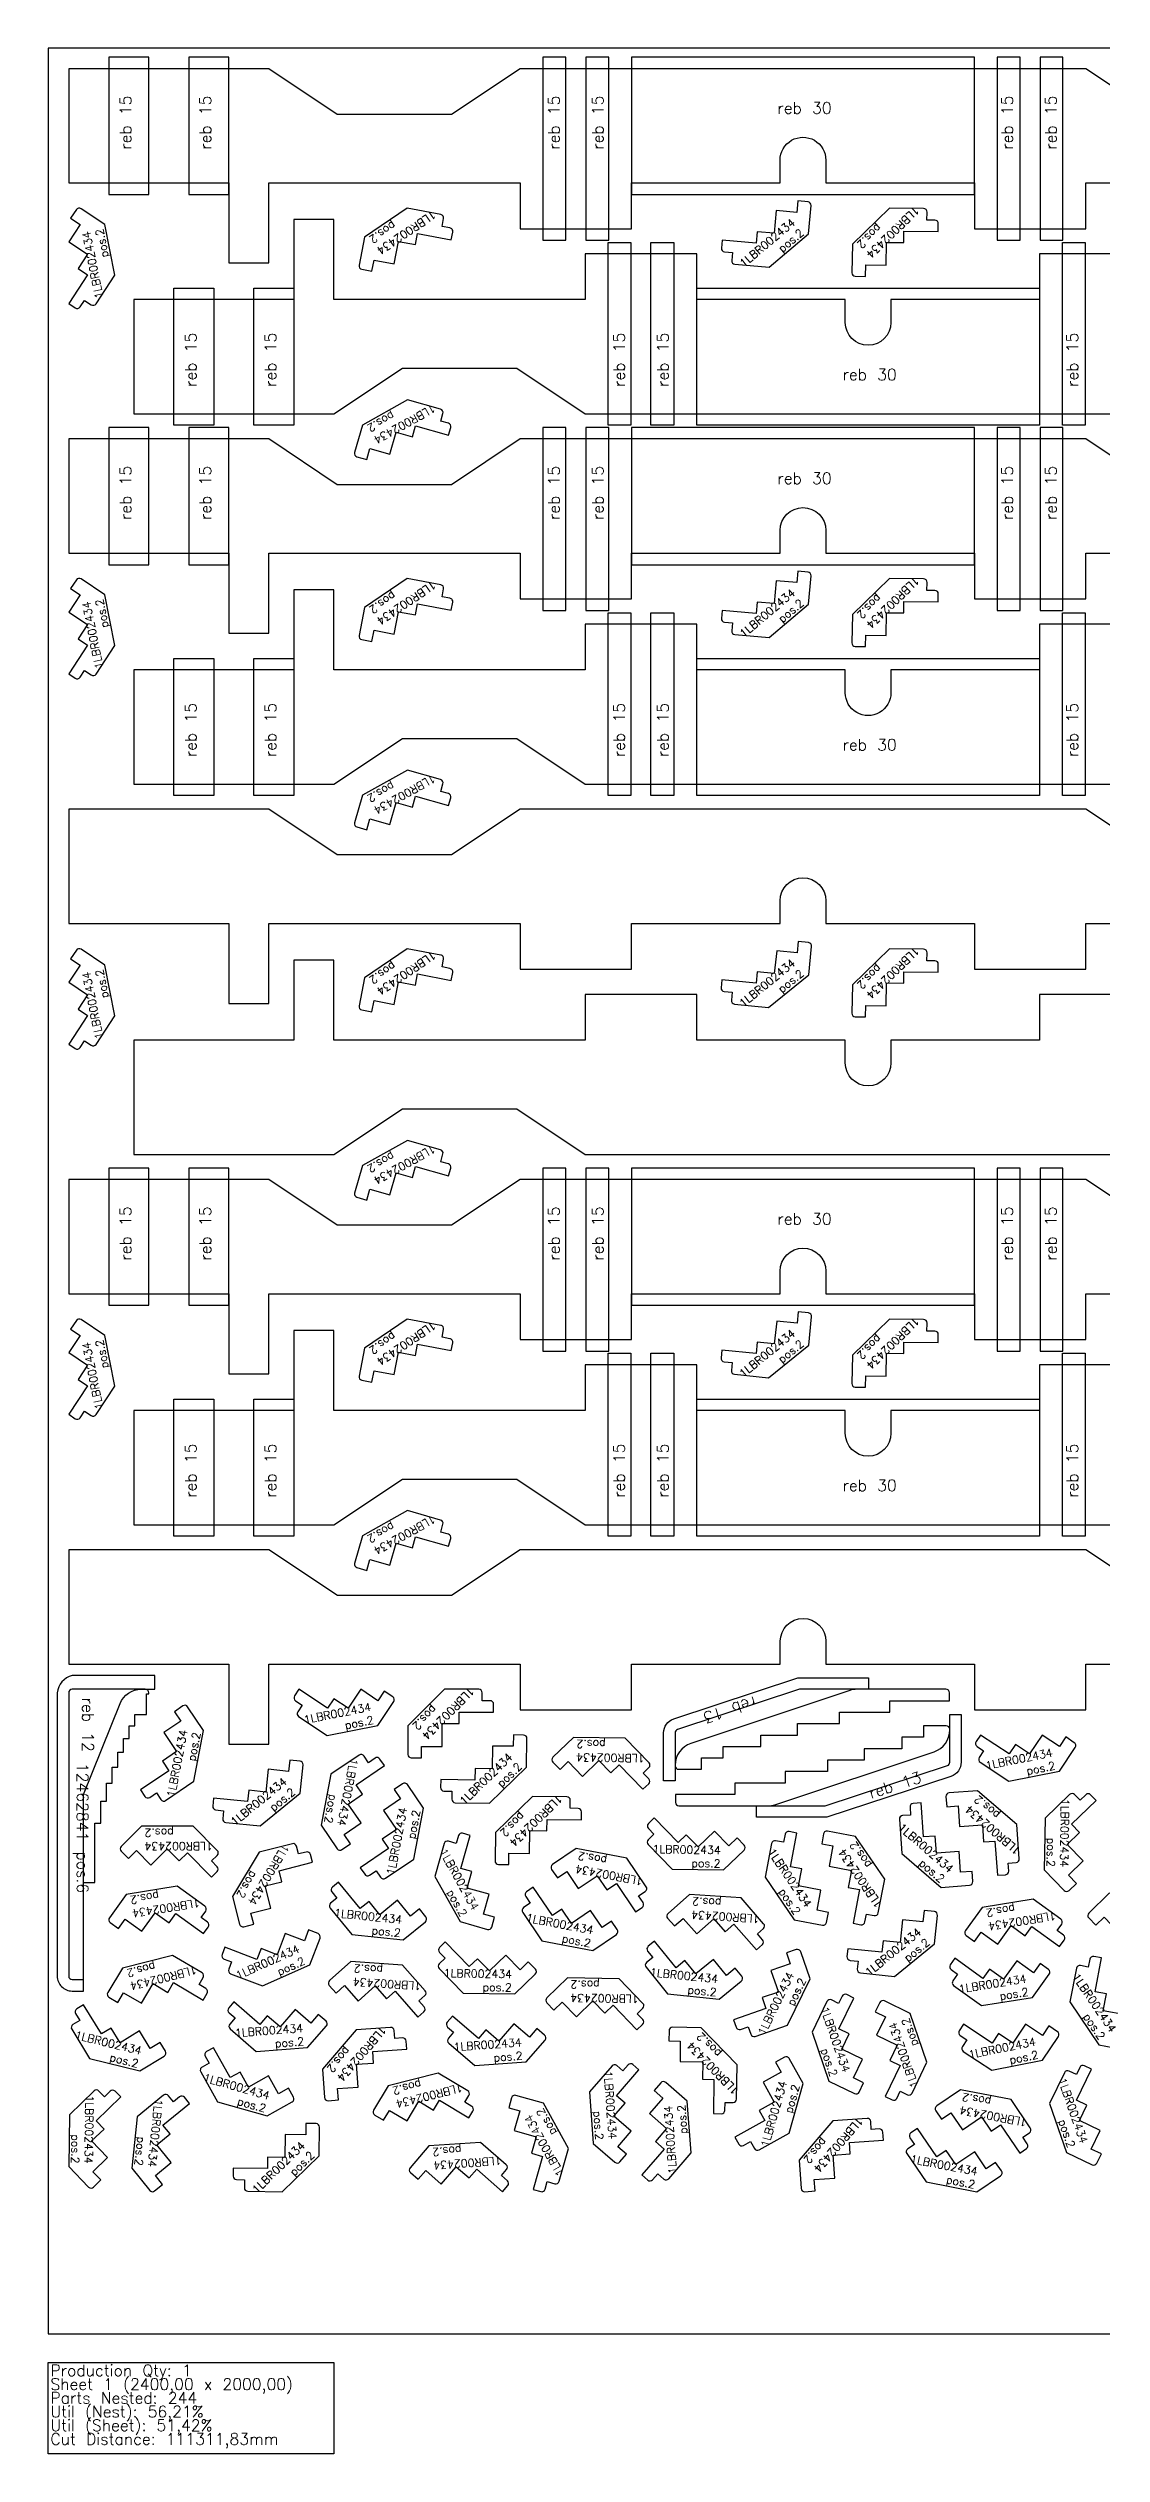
# Model space of a CAD drawing. Header units: millimetres. Extents: x 0 to 2400, y -105 to 2000.
# Drawn here: x 0 to 922, y -105 to 2000 of the extents above; entities that cross this region are included whole.
import ezdxf

# ---------------------------------------------------------------- set-up
doc = ezdxf.new("R2010")
doc.units = ezdxf.units.MM
for name, color, linetype in [('12462841', 7, 'Continuous'), ('12714500', 7, 'Continuous'), ('13290413', 7, 'Continuous'), ('1LBR002434', 7, 'Continuous'), ('Rebaixo', 6, 'Continuous'), ('sheet', 24, 'Continuous'), ('Stats', 7, 'Continuous'), ('Texto', 7, 'Continuous')]:
    doc.layers.add(name, color=color, linetype=linetype)
doc.styles.get("Standard").update_dxf_attribs({"font": 'txt.shx'})

msp = doc.modelspace()

# ---------------------------------------------------------------- linework, layer by layer
at = {"layer": '12462841', "color": 221}
msp.add_lwpolyline([(61, 509), (66, 509), (66, 521), (71, 521), (71, 532), (76, 532), (76, 542), (86, 542), (86, 560), (88, 560), (88, 561, 0.414214), (85, 564), (21, 564, 0.414214), (18, 561), (18, 313, 0.414214), (21, 310), (31, 310), (31, 395), (41, 395), (41, 447), (46, 447), (46, 466), (51, 466), (51, 482), (56, 482), (56, 496), (61, 496)], format="xyb", close=True, dxfattribs=at)
at = {"layer": '12714500', "color": 3}
for points in [[(968, 1942), (908, 1982), (413, 1982), (353, 1942), (253, 1942), (193, 1982), (18, 1982), (18, 1882), (158, 1882), (158, 1812), (193, 1812), (193, 1882), (413, 1882), (413, 1842), (510.5, 1842), (510.5, 1882), (640.5, 1882), (640.5, 1902, -1.000002), (680.5, 1902), (680.5, 1882), (810.5, 1882), (810.5, 1842), (908, 1842), (908, 1882), (1128, 1882)], [(965, 1820), (867.5, 1820), (867.5, 1780), (737.5, 1780), (737.5, 1760, -0.999997), (697.5, 1760), (697.5, 1780), (567.5, 1780), (567.5, 1820), (470, 1820), (470, 1780), (250, 1780), (250, 1850), (215, 1850), (215, 1780), (75, 1780), (75, 1680), (250, 1680), (310, 1720), (410, 1720), (470, 1680), (965, 1680)], [(968, 1618), (908, 1658), (413, 1658), (353, 1618), (253, 1618), (193, 1658), (18, 1658), (18, 1558), (158, 1558), (158, 1488), (193, 1488), (193, 1558), (413, 1558), (413, 1518), (510.5, 1518), (510.5, 1558), (640.5, 1558), (640.5, 1578, -1), (680.5, 1578), (680.5, 1558), (810.5, 1558), (810.5, 1518), (908, 1518), (908, 1558), (1128, 1558)], [(965, 1496), (867.5, 1496), (867.5, 1456), (737.5, 1456), (737.5, 1436, -1.000002), (697.5, 1436), (697.5, 1456), (567.5, 1456), (567.5, 1496), (470, 1496), (470, 1456), (250, 1456), (250, 1526), (215, 1526), (215, 1456), (75, 1456), (75, 1356), (250, 1356), (310, 1396), (410, 1396), (470, 1356), (965, 1356)], [(968, 970), (908, 1010), (413, 1010), (353, 970), (253, 970), (193, 1010), (18, 1010), (18, 910), (158, 910), (158, 840), (193, 840), (193, 910), (413, 910), (413, 870), (510.5, 870), (510.5, 910), (640.5, 910), (640.5, 930, -0.999997), (680.5, 930), (680.5, 910), (810.5, 910), (810.5, 870), (908, 870), (908, 910), (1128, 910)], [(965, 848), (867.5, 848), (867.5, 808), (737.5, 808), (737.5, 788, -0.999998), (697.5, 788), (697.5, 808), (567.5, 808), (567.5, 848), (470, 848), (470, 808), (250, 808), (250, 878), (215, 878), (215, 808), (75, 808), (75, 708), (250, 708), (310, 748), (410, 748), (470, 708), (965, 708)]]:
    msp.add_lwpolyline(points, format="xyb", dxfattribs=at)
at = {"layer": '12714500', "color": 7}
for points in [[(968, 1294), (908, 1334), (413, 1334), (353, 1294), (253, 1294), (193, 1334), (18, 1334), (18, 1234), (158, 1234), (158, 1164), (193, 1164), (193, 1234), (413, 1234), (413, 1194), (510.5, 1194), (510.5, 1234), (640.5, 1234), (640.5, 1254, -0.999998), (680.5, 1254), (680.5, 1234), (810.5, 1234), (810.5, 1194), (908, 1194), (908, 1234), (1128, 1234)], [(965, 1172), (867.5, 1172), (867.5, 1132), (737.5, 1132), (737.5, 1112, -0.999999), (697.5, 1112), (697.5, 1132), (567.5, 1132), (567.5, 1172), (470, 1172), (470, 1132), (250, 1132), (250, 1202), (215, 1202), (215, 1132), (75, 1132), (75, 1032), (250, 1032), (310, 1072), (410, 1072), (470, 1032), (965, 1032)], [(968.1, 646), (908.1, 686), (413.1, 686), (353.1, 646), (253.1, 646), (193.1, 686), (18.1, 686), (18.1, 586), (158.1, 586), (158.1, 516), (193.1, 516), (193.1, 586), (413.1, 586), (413.1, 546), (510.6, 546), (510.6, 586), (640.6, 586), (640.6, 606, -0.999997), (680.6, 606), (680.6, 586), (810.6, 586), (810.6, 546), (908.1, 546), (908.1, 586), (1128.1, 586)]]:
    msp.add_lwpolyline(points, format="xyb", dxfattribs=at)
at = {"layer": '13290413', "color": 1}
for points in [[(548.6, 497, 0.414214), (551.6, 494), (571.6, 494), (571.6, 504), (590.6, 504), (590.6, 514), (623.6, 514), (623.6, 524), (655.6, 524), (655.6, 534), (692.6, 534), (692.6, 544), (736.6, 544), (736.6, 554), (788.6, 554), (788.6, 561, 0.414214), (785.6, 564), (657.6, 564), (550.7, 528.7, 0.323584), (548.6, 525.8)], [(788.9, 529, 0.414214), (785.9, 532), (765.9, 532), (765.9, 522), (746.9, 522), (746.9, 512), (713.9, 512), (713.9, 502), (681.9, 502), (681.9, 492), (644.9, 492), (644.9, 482), (600.9, 482), (600.9, 472), (548.9, 472), (548.9, 465, 0.414214), (551.9, 462), (679.9, 462), (786.9, 497.3, 0.323584), (788.9, 500.2)]]:
    msp.add_lwpolyline(points, format="xyb", close=True, dxfattribs=at)
at = {"layer": '1LBR002434', "color": 5}
for points in [[(28, 1845.6), (18, 1830.6), (34.6, 1819.6), (26.3, 1807.1), (34.6, 1801.5), (18, 1776.6), (23.8, 1772.7, 0.414214), (28, 1773.5), (31.9, 1779.3), (37.7, 1775.5, 0.414214), (41.9, 1776.3), (58.5, 1801.2), (49.6, 1845.6), (28.8, 1859.5, 0.414214), (24.7, 1858.7), (19.7, 1851.2)], [(285.2, 1814.6), (302.9, 1811.3), (306.6, 1830.9), (321.4, 1828.1), (323.2, 1837.9), (352.7, 1832.3), (354, 1839.1, 0.414214), (351.6, 1842.7), (344.8, 1844), (346.1, 1850.8, 0.414213), (343.7, 1854.4), (314.2, 1860), (276.8, 1834.6), (272.1, 1810, 0.414214), (274.5, 1806.5), (283.3, 1804.8)], [(655.1, 1856.3), (637.1, 1857.9), (635.4, 1838), (620.4, 1839.3), (619.6, 1829.3), (589.7, 1831.9), (589.1, 1825, 0.414214), (591.8, 1821.7), (598.8, 1821.1), (598.2, 1814.1, 0.414214), (600.9, 1810.9), (630.8, 1808.3), (665.4, 1837.4), (667.6, 1862.3, 0.414214), (664.9, 1865.5), (655.9, 1866.3)], [(715.4, 1810.3), (733.4, 1810), (733.7, 1830), (748.7, 1829.8), (748.8, 1839.8), (778.8, 1839.4), (778.9, 1846.4, 0.414214), (776, 1849.4), (769, 1849.5), (769.1, 1856.5, 0.414214), (766.1, 1859.6), (736.1, 1860), (703.7, 1828.5), (703.3, 1803.5, 0.414214), (706.3, 1800.4), (715.3, 1800.3)], [(281.6, 1649.6), (299, 1644.7), (304.4, 1664), (318.8, 1659.9), (321.6, 1669.5), (350.4, 1661.3), (352.3, 1668, 0.414214), (350.3, 1671.7), (343.5, 1673.6), (345.5, 1680.4, 0.414214), (343.4, 1684.1), (314.5, 1692.3), (275, 1670.2), (268.2, 1646.2, 0.414214), (270.2, 1642.5), (278.9, 1640)], [(655.1, 1532.3), (637.1, 1533.9), (635.4, 1514), (620.4, 1515.3), (619.6, 1505.3), (589.7, 1507.9), (589.1, 1501, 0.414214), (591.8, 1497.7), (598.8, 1497.1), (598.2, 1490.1, 0.414214), (600.9, 1486.9), (630.8, 1484.3), (665.4, 1513.4), (667.6, 1538.3, 0.414214), (664.9, 1541.5), (655.9, 1542.3)], [(28, 1521.6), (18, 1506.6), (34.6, 1495.6), (26.3, 1483.1), (34.6, 1477.5), (18, 1452.6), (23.8, 1448.7, 0.414214), (28, 1449.5), (31.9, 1455.3), (37.7, 1451.5, 0.414214), (41.9, 1452.3), (58.5, 1477.2), (49.6, 1521.6), (28.8, 1535.5, 0.414214), (24.7, 1534.7), (19.7, 1527.2)], [(285.2, 1490.6), (302.9, 1487.3), (306.6, 1506.9), (321.4, 1504.1), (323.2, 1513.9), (352.7, 1508.3), (354, 1515.1, 0.414214), (351.6, 1518.7), (344.8, 1520), (346.1, 1526.8, 0.414214), (343.7, 1530.4), (314.2, 1536), (276.8, 1510.6), (272.1, 1486, 0.414214), (274.5, 1482.5), (283.3, 1480.8)], [(715.4, 1486.3), (733.4, 1486), (733.7, 1506), (748.7, 1505.8), (748.8, 1515.8), (778.8, 1515.4), (778.9, 1522.4, 0.414214), (776, 1525.4), (769, 1525.5), (769.1, 1532.5, 0.414214), (766.1, 1535.6), (736.1, 1536), (703.7, 1504.5), (703.3, 1479.5, 0.414214), (706.3, 1476.4), (715.3, 1476.3)], [(281.6, 1325.6), (299, 1320.7), (304.4, 1340), (318.8, 1335.9), (321.6, 1345.5), (350.4, 1337.3), (352.3, 1344, 0.414214), (350.3, 1347.7), (343.5, 1349.6), (345.5, 1356.4, 0.414214), (343.4, 1360.1), (314.5, 1368.3), (275, 1346.2), (268.2, 1322.2, 0.414214), (270.2, 1318.5), (278.9, 1316)], [(28, 1197.6), (18, 1182.6), (34.6, 1171.6), (26.3, 1159.1), (34.6, 1153.5), (18, 1128.6), (23.8, 1124.7, 0.414214), (28, 1125.5), (31.9, 1131.3), (37.7, 1127.5, 0.414214), (41.9, 1128.3), (58.5, 1153.2), (49.6, 1197.6), (28.8, 1211.5, 0.414214), (24.7, 1210.7), (19.7, 1203.2)], [(285.2, 1166.6), (302.9, 1163.3), (306.6, 1182.9), (321.4, 1180.1), (323.2, 1189.9), (352.7, 1184.3), (354, 1191.1, 0.414214), (351.6, 1194.7), (344.8, 1196), (346.1, 1202.8, 0.414214), (343.7, 1206.4), (314.2, 1212), (276.8, 1186.6), (272.1, 1162, 0.414214), (274.5, 1158.5), (283.3, 1156.8)], [(655.4, 1208.3), (637.5, 1210.1), (635.4, 1190.2), (620.5, 1191.7), (619.5, 1181.8), (589.6, 1184.8), (588.9, 1177.9, 0.414214), (591.6, 1174.6), (598.6, 1173.9), (597.9, 1166.9, 0.414214), (600.5, 1163.6), (630.4, 1160.6), (665.5, 1189.1), (668, 1214, 0.414214), (665.3, 1217.3), (656.4, 1218.2)], [(715.4, 1162.3), (733.4, 1162), (733.7, 1182), (748.7, 1181.8), (748.8, 1191.8), (778.8, 1191.4), (778.9, 1198.4, 0.414214), (776, 1201.4), (769, 1201.5), (769.1, 1208.5, 0.414214), (766.1, 1211.6), (736.1, 1212), (703.7, 1180.5), (703.3, 1155.5, 0.414214), (706.3, 1152.4), (715.3, 1152.3)], [(281.6, 1001.6), (299, 996.7), (304.4, 1016), (318.8, 1011.9), (321.6, 1021.5), (350.4, 1013.3), (352.3, 1020, 0.414214), (350.3, 1023.7), (343.5, 1025.6), (345.5, 1032.4, 0.414214), (343.4, 1036.1), (314.5, 1044.3), (275, 1022.2), (268.2, 998.2, 0.414214), (270.2, 994.5), (278.9, 992)], [(28, 873.6), (18, 858.6), (34.6, 847.6), (26.3, 835.1), (34.6, 829.5), (18, 804.6), (23.8, 800.7, 0.414214), (28, 801.5), (31.9, 807.3), (37.7, 803.5, 0.414214), (41.9, 804.3), (58.5, 829.2), (49.6, 873.6), (28.8, 887.5, 0.414214), (24.7, 886.7), (19.7, 879.2)], [(285.2, 842.6), (302.9, 839.3), (306.6, 858.9), (321.4, 856.1), (323.2, 865.9), (352.7, 860.3), (354, 867.1, 0.414214), (351.6, 870.7), (344.8, 872), (346.1, 878.8, 0.414214), (343.7, 882.4), (314.2, 888), (276.8, 862.6), (272.1, 838, 0.414214), (274.5, 834.5), (283.3, 832.8)], [(655.4, 884.3), (637.5, 886.1), (635.4, 866.2), (620.5, 867.7), (619.5, 857.8), (589.6, 860.8), (588.9, 853.9, 0.414214), (591.6, 850.6), (598.6, 849.9), (597.9, 842.9, 0.414214), (600.5, 839.6), (630.4, 836.6), (665.5, 865.1), (668, 890, 0.414214), (665.3, 893.3), (656.4, 894.2)], [(715.4, 838.3), (733.4, 838), (733.7, 858), (748.7, 857.8), (748.8, 867.8), (778.8, 867.4), (778.9, 874.4, 0.414214), (776, 877.4), (769, 877.5), (769.1, 884.5, 0.414214), (766.1, 887.6), (736.1, 888), (703.7, 856.5), (703.3, 831.5, 0.414214), (706.3, 828.4), (715.3, 828.3)], [(281.6, 677.6), (299, 672.7), (304.4, 692), (318.8, 687.9), (321.6, 697.5), (350.4, 689.3), (352.3, 696, 0.414214), (350.3, 699.7), (343.5, 701.6), (345.5, 708.4, 0.414214), (343.4, 712.1), (314.5, 720.3), (275, 698.2), (268.2, 674.2, 0.414214), (270.2, 670.5), (278.9, 668)], [(116.1, 536.2), (101.2, 526.1), (112.4, 509.5), (100, 501.1), (105.6, 492.8), (80.8, 476), (84.7, 470.2, 0.414214), (88.9, 469.4), (94.7, 473.3), (98.6, 467.5, 0.414214), (102.8, 466.7), (127.6, 483.6), (136.1, 528), (122.1, 548.7, 0.414214), (117.9, 549.5), (110.5, 544.4)], [(288.6, 554), (273.6, 564), (262.5, 547.4), (250, 555.7), (244.5, 547.4), (219.5, 564), (215.6, 558.2, 0.414214), (216.5, 554), (222.3, 550.1), (218.4, 544.3, 0.414214), (219.2, 540.1), (244.2, 523.5), (288.6, 532.4), (302.4, 553.2, 0.414214), (301.6, 557.3), (294.1, 562.3)], [(326.8, 514), (344.8, 514), (344.8, 534), (359.8, 534), (359.8, 544), (389.8, 544), (389.8, 551, 0.414214), (386.8, 554), (379.8, 554), (379.8, 561, 0.414214), (376.8, 564), (346.8, 564), (314.8, 532), (314.8, 507, 0.414214), (317.8, 504), (326.8, 504)], [(258.9, 437), (273.8, 447.1), (262.6, 463.6), (275, 472.1), (269.4, 480.3), (294.2, 497.2), (290.3, 503, 0.414214), (286.1, 503.8), (280.3, 499.8), (276.4, 505.6, 0.414214), (272.2, 506.4), (247.4, 489.6), (238.9, 445.1), (252.9, 424.5, 0.414214), (257.1, 423.7), (264.6, 428.7)], [(406.9, 514.1), (388.9, 514.3), (388.6, 494.3), (373.6, 494.6), (373.5, 484.6), (343.5, 485), (343.4, 478, 0.414214), (346.3, 475), (353.3, 474.9), (353.2, 467.9, 0.414214), (356.2, 464.8), (386.2, 464.4), (418.7, 495.9), (419, 520.9, 0.414214), (416.1, 523.9), (407.1, 524.1)], [(455.1, 500.8), (467.6, 487.8), (481.9, 501.8), (492.4, 491), (499.6, 498), (520.5, 476.5), (525.5, 481.3, 0.414214), (525.5, 485.6), (520.7, 490.6), (525.7, 495.5, 0.414214), (525.8, 499.7), (504.9, 521.2), (459.6, 521.9), (441.7, 504.5, 0.414214), (441.6, 500.2), (447.9, 493.8)], [(884.9, 514), (869.9, 524), (858.8, 507.4), (846.4, 515.7), (840.8, 507.4), (815.8, 524), (812, 518.2, 0.414214), (812.8, 514), (818.6, 510.1), (814.7, 504.3, 0.414214), (815.6, 500.1), (840.5, 483.5), (884.9, 492.4), (898.8, 513.2, 0.414214), (897.9, 517.3), (890.5, 522.3)], [(210.4, 492.2), (192.5, 494), (190.5, 474.1), (175.5, 475.6), (174.5, 465.7), (144.7, 468.7), (144, 461.8, 0.414214), (146.6, 458.5), (153.6, 457.8), (152.9, 450.8, 0.414214), (155.6, 447.5), (185.4, 444.5), (220.5, 473), (223.1, 497.9, 0.414214), (220.4, 501.2), (211.4, 502.1)], [(308.4, 468.1), (293.5, 458), (304.7, 441.4), (292.3, 433), (297.9, 424.7), (273.1, 407.9), (277, 402.1, 0.414214), (281.2, 401.3), (287, 405.2), (290.9, 399.5, 0.414214), (295.1, 398.7), (319.9, 415.5), (328.4, 459.9), (314.4, 480.6, 0.414214), (310.2, 481.4), (302.7, 476.4)], [(403.2, 420.6), (421.2, 420.4), (421.5, 440.4), (436.5, 440.2), (436.6, 450.2), (466.6, 449.7), (466.7, 456.7, 0.414214), (463.8, 459.8), (456.8, 459.9), (456.9, 466.9, 0.414214), (453.9, 469.9), (423.9, 470.3), (391.5, 438.8), (391.1, 413.8, 0.414214), (394, 410.8), (403, 410.6)], [(798.4, 404), (797.1, 422), (777.2, 420.5), (776.1, 435.5), (766.1, 434.8), (763.9, 464.7), (757, 464.2, 0.414214), (754.2, 461), (754.7, 454), (747.7, 453.5, 0.414214), (744.9, 450.3), (747.1, 420.3), (781.4, 390.7), (806.3, 392.6, 0.414214), (809.1, 395.8), (808.4, 404.7)], [(796.2, 461.9), (797.5, 444), (817.5, 445.4), (818.6, 430.5), (828.5, 431.2), (830.7, 401.3), (837.7, 401.8, 0.414214), (840.5, 405), (840, 412), (847, 412.5, 0.414214), (849.7, 415.7), (847.6, 445.6), (813.3, 475.2), (788.4, 473.4, 0.414214), (785.6, 470.2), (786.3, 461.2)], [(892.8, 401.3), (905.7, 413.9), (891.8, 428.2), (902.5, 438.7), (895.6, 445.9), (917.1, 466.8), (912.2, 471.8, 0.414214), (908, 471.8), (902.9, 467), (898.1, 472, 0.414214), (893.8, 472), (872.3, 451.1), (871.6, 405.9), (889, 388, 0.414214), (893.3, 387.9), (899.7, 394.2)], [(77.3, 423), (90, 410.2), (104.2, 424.4), (114.8, 413.8), (121.9, 420.8), (143.1, 399.6), (148, 404.6, 0.414214), (148, 408.8), (143.1, 413.8), (148, 418.7, 0.414214), (148, 423), (126.8, 444.2), (81.6, 444.2), (63.9, 426.5, 0.414214), (63.9, 422.3), (70.3, 415.9)], [(595.7, 427.1), (583.1, 440), (568.8, 426.1), (558.3, 436.8), (551.2, 429.9), (530.3, 451.4), (525.2, 446.5, 0.414214), (525.2, 442.3), (530.1, 437.2), (525, 432.4, 0.414214), (525, 428.1), (545.9, 406.6), (591.1, 405.9), (609.1, 423.3, 0.414214), (609.1, 427.6), (602.8, 434)], [(177.4, 368.2), (194.9, 372.6), (190, 392), (204.6, 395.6), (202.1, 405.3), (231.2, 412.7), (229.5, 419.5, 0.414214), (225.8, 421.6), (219.1, 419.9), (217.3, 426.7, 0.414214), (213.7, 428.9), (184.6, 421.6), (161.4, 382.7), (167.5, 358.5, 0.414214), (171.2, 356.3), (179.9, 358.5)], [(381.1, 367.3), (386, 384.6), (366.7, 390.1), (370.8, 404.5), (361.2, 407.3), (369.4, 436.1), (362.7, 438, 0.414214), (359, 436), (357, 429.2), (350.3, 431.1, 0.414214), (346.6, 429.1), (338.4, 400.2), (360.5, 360.7), (384.5, 353.9, 0.414214), (388.2, 355.9), (390.7, 364.6)], [(453.8, 404.6), (463.9, 389.7), (480.5, 400.9), (488.9, 388.5), (497.2, 394.1), (514, 369.3), (519.8, 373.2, 0.414214), (520.6, 377.4), (516.7, 383.2), (522.5, 387.1, 0.414214), (523.3, 391.3), (506.4, 416.1), (462, 424.6), (441.3, 410.6, 0.414214), (440.5, 406.4), (445.6, 399)], [(672.8, 370.6), (676.2, 388.3), (656.6, 392.1), (659.4, 406.8), (649.6, 408.7), (655.2, 438.2), (648.3, 439.5, 0.414214), (644.8, 437.1), (643.5, 430.2), (636.6, 431.5, 0.414214), (633.1, 429.2), (627.5, 399.7), (652.9, 362.2), (677.5, 357.5, 0.414214), (681, 359.9), (682.7, 368.8)], [(686.7, 426.9), (683.3, 409.2), (702.9, 405.4), (700.1, 390.7), (709.9, 388.8), (704.3, 359.3), (711.2, 358, 0.414214), (714.7, 360.4), (716, 367.3), (722.9, 366, 0.414214), (726.4, 368.3), (732, 397.8), (706.6, 435.3), (682.1, 440, 0.414214), (678.5, 437.6), (676.9, 428.7)], [(67.4, 362.8), (82, 352.3), (93.7, 368.5), (105.9, 359.7), (111.7, 367.8), (136, 350.2), (140.1, 355.9, 0.414214), (139.5, 360.1), (133.8, 364.2), (137.9, 369.9, 0.414214), (137.2, 374.1), (112.9, 391.6), (68.2, 384.4), (53.6, 364.1, 0.414214), (54.3, 360), (61.5, 354.7)], [(317.1, 365.4), (305.8, 379.4), (290.3, 366.8), (280.8, 378.4), (273, 372.1), (254.1, 395.3), (248.7, 390.9, 0.414214), (248.2, 386.7), (252.7, 381.3), (247.2, 376.9, 0.414214), (246.8, 372.6), (265.7, 349.4), (310.8, 344.8), (330.1, 360.6, 0.414214), (330.6, 364.8), (324.9, 371.8)], [(484.7, 355.5), (474.6, 370.4), (458, 359.2), (449.6, 371.6), (441.3, 366), (424.5, 390.8), (418.7, 386.9, 0.414214), (417.9, 382.7), (421.8, 376.9), (416.1, 373, 0.414214), (415.3, 368.8), (432.1, 344), (476.5, 335.5), (497.2, 349.5, 0.414214), (498, 353.7), (493, 361.2)], [(555.6, 363.5), (567.5, 349.9), (582.5, 363.1), (592.4, 351.9), (599.9, 358.5), (619.7, 335.9), (625, 340.6, 0.414214), (625.2, 344.8), (620.6, 350.1), (625.9, 354.7, 0.414214), (626.1, 358.9), (606.3, 381.4), (561.2, 384.4), (542.4, 367.9, 0.414214), (542.1, 363.6), (548.1, 356.9)], [(816.4, 351.5), (831, 341), (842.7, 357.2), (854.8, 348.4), (860.7, 356.5), (885, 339), (889.1, 344.6, 0.414214), (888.4, 348.8), (882.8, 352.9), (886.9, 358.6, 0.414214), (886.2, 362.8), (861.9, 380.4), (817.2, 373.2), (802.6, 352.9, 0.414214), (803.2, 348.7), (810.5, 343.4)], [(924, 364.5), (936.5, 351.6), (950.9, 365.5), (961.3, 354.7), (968.5, 361.7), (989.4, 340.2), (994.4, 345.1, 0.414214), (994.5, 349.3), (989.6, 354.3), (994.6, 359.2, 0.414214), (994.7, 363.4), (973.8, 385), (928.5, 385.6), (910.6, 368.2, 0.414214), (910.5, 364), (916.8, 357.5)], [(765.5, 360.5), (747.6, 362.3), (745.5, 342.4), (730.6, 343.9), (729.6, 334), (699.8, 337), (699, 330.1, 0.414214), (701.7, 326.8), (708.7, 326.1), (708, 319.1, 0.414214), (710.7, 315.8), (740.5, 312.8), (775.6, 341.3), (778.1, 366.2, 0.414214), (775.5, 369.5), (766.5, 370.4)], [(224.2, 344), (207.4, 350.4), (200.3, 331.8), (186.3, 337.1), (182.7, 327.7), (154.7, 338.4), (152.2, 331.9, 0.414214), (153.9, 328), (160.5, 325.5), (158, 319, 0.414214), (159.7, 315.1), (187.7, 304.4), (229, 322.9), (237.9, 346.3, 0.414214), (236.2, 350.2), (227.8, 353.4)], [(413, 318.6), (400.4, 331.5), (386.1, 317.6), (375.6, 328.3), (368.4, 321.4), (347.5, 342.9), (342.5, 338, 0.414214), (342.5, 333.8), (347.3, 328.7), (342.3, 323.9, 0.414214), (342.3, 319.6), (363.2, 298.1), (408.4, 297.4), (426.3, 314.8, 0.414214), (426.4, 319.1), (420.1, 325.5)], [(593.5, 313.6), (582.2, 327.6), (566.7, 314.9), (557.2, 326.6), (549.4, 320.2), (530.5, 343.5), (525.1, 339.1, 0.414214), (524.6, 334.9), (529, 329.4), (523.6, 325, 0.414214), (523.2, 320.8), (542.1, 297.5), (587.2, 292.9), (606.5, 308.7, 0.414214), (607, 312.9), (601.3, 319.9)], [(66.1, 298.5), (81.6, 289.3), (91.8, 306.5), (104.7, 298.8), (109.8, 307.4), (135.6, 292), (139.2, 298, 0.414214), (138.1, 302.1), (132.1, 305.7), (135.7, 311.7, 0.414214), (134.7, 315.8), (108.9, 331.2), (65, 320.1), (52.2, 298.7, 0.414214), (53.2, 294.6), (61, 289.9)], [(259.4, 304.8), (271.3, 291.2), (286.3, 304.4), (296.2, 293.2), (303.7, 299.8), (323.5, 277.2), (328.8, 281.9, 0.414214), (329.1, 286.1), (324.4, 291.4), (329.7, 296, 0.414214), (330, 300.2), (310.2, 322.7), (265, 325.7), (246.2, 309.2, 0.414214), (246, 304.9), (251.9, 298.2)], [(649.4, 323.9), (632.4, 318), (639, 299.1), (624.8, 294.2), (628.1, 284.7), (599.8, 274.9), (602.1, 268.3, 0.414214), (605.9, 266.4), (612.5, 268.7), (614.8, 262.1, 0.414214), (618.6, 260.3), (646.9, 270.1), (666.7, 310.8), (658.5, 334.4, 0.414214), (654.6, 336.3), (646.1, 333.3)], [(862.2, 316), (847.6, 326.5), (835.9, 310.3), (823.7, 319.1), (817.8, 311), (793.5, 328.6), (789.4, 322.9, 0.414214), (790.1, 318.7), (795.8, 314.6), (791.7, 308.9, 0.414214), (792.3, 304.8), (816.7, 287.2), (861.3, 294.4), (876, 314.7, 0.414214), (875.3, 318.8), (868, 324.1)], [(939.4, 261.4), (942.8, 279.1), (923.1, 282.8), (926, 297.6), (916.1, 299.4), (921.8, 328.9), (914.9, 330.2, 0.414214), (911.4, 327.8), (910.1, 321), (903.2, 322.3, 0.414214), (899.7, 319.9), (894.1, 290.4), (919.5, 253), (944, 248.3, 0.414214), (947.5, 250.7), (949.2, 259.5)], [(449.8, 290.2), (462.3, 277.3), (476.7, 291.3), (487.1, 280.5), (494.3, 287.5), (515.2, 265.9), (520.2, 270.8, 0.414214), (520.3, 275.1), (515.4, 280.1), (520.4, 285, 0.414214), (520.5, 289.2), (499.6, 310.7), (454.4, 311.4), (436.4, 294, 0.414214), (436.4, 289.7), (442.6, 283.3)], [(704.6, 224.1), (712.5, 240.3), (694.5, 249), (701, 262.5), (692, 266.8), (705.1, 293.8), (698.8, 296.9, 0.414214), (694.8, 295.5), (691.7, 289.2), (685.4, 292.2, 0.414214), (681.4, 290.9), (668.4, 263.9), (683.2, 221.1), (705.7, 210.2, 0.414214), (709.7, 211.6), (713.6, 219.7)], [(89.4, 249.8), (80.1, 265.1), (63, 254.7), (55.2, 267.6), (46.7, 262.4), (31.1, 288), (25.1, 284.3, 0.414214), (24.1, 280.2), (27.7, 274.2), (21.7, 270.6, 0.414214), (20.7, 266.5), (36.3, 240.9), (80.3, 230.1), (101.6, 243.1, 0.414214), (102.7, 247.3), (98, 254.9)], [(229.8, 272), (216.2, 283.7), (203.1, 268.6), (191.8, 278.4), (185.3, 270.8), (162.6, 290.5), (158, 285.2, 0.414214), (158.3, 280.9), (163.6, 276.4), (159, 271.1, 0.414214), (159.3, 266.8), (182, 247.2), (227.1, 250.5), (243.5, 269.4, 0.414214), (243.2, 273.6), (236.4, 279.5)], [(421.1, 259.6), (407.5, 271.3), (394.4, 256.2), (383.1, 266), (376.5, 258.5), (353.8, 278.1), (349.2, 272.8, 0.414214), (349.5, 268.5), (354.8, 264), (350.3, 258.7, 0.414214), (350.6, 254.4), (373.3, 234.8), (418.4, 238.1), (434.8, 257, 0.414214), (434.4, 261.3), (427.6, 267.1)], [(732.7, 277.5), (724.9, 261.3), (742.9, 252.6), (736.4, 239.1), (745.4, 234.7), (732.3, 207.7), (738.6, 204.7, 0.414214), (742.6, 206.1), (745.6, 212.4), (751.9, 209.3, 0.414214), (755.9, 210.7), (769, 237.7), (754.2, 280.4), (731.7, 291.3, 0.414214), (727.7, 290), (723.7, 281.9)], [(253.3, 214.7), (271.2, 216), (269.8, 235.9), (284.8, 237), (284, 247), (314, 249.2), (313.4, 256.1, 0.414214), (310.2, 258.9), (303.3, 258.4), (302.7, 265.4, 0.414214), (299.5, 268.2), (269.6, 266), (240, 231.7), (241.8, 206.8, 0.414214), (245, 204), (254, 204.7)], [(553.1, 256.2), (552.9, 238.2), (572.9, 237.9), (572.6, 222.9), (582.6, 222.7), (582.2, 192.7), (589.2, 192.6, 0.414214), (592.2, 195.6), (592.3, 202.6), (599.3, 202.5, 0.414214), (602.4, 205.5), (602.8, 235.4), (571.3, 267.9), (546.3, 268.3, 0.414214), (543.3, 265.3), (543.1, 256.3)], [(870.2, 261.1), (855.2, 271.1), (844.1, 254.5), (831.6, 262.8), (826.1, 254.5), (801.1, 271.1), (797.2, 265.3, 0.414214), (798.1, 261.1), (803.9, 257.2), (800, 251.4, 0.414214), (800.8, 247.2), (825.8, 230.6), (870.2, 239.5), (884, 260.3, 0.414214), (883.2, 264.4), (875.7, 269.4)], [(201.5, 210), (192.8, 225.7), (175.3, 216), (168, 229.1), (159.3, 224.2), (144.6, 250.4), (138.5, 247, 0.414214), (137.4, 242.9), (140.8, 236.8), (134.7, 233.4, 0.414214), (133.5, 229.3), (148.1, 203.1), (191.7, 190.8), (213.5, 203, 0.414214), (214.6, 207), (210.3, 214.9)], [(498.5, 163.8), (510.3, 177.4), (495.1, 190.5), (504.9, 201.9), (497.4, 208.4), (517, 231.1), (511.7, 235.7, 0.414214), (507.5, 235.4), (502.9, 230.1), (497.6, 234.7, 0.414214), (493.4, 234.4), (473.7, 211.7), (477, 166.5), (495.9, 150.2, 0.414214), (500.2, 150.5), (506.1, 157.3)], [(641.4, 229), (625.6, 220.2), (635.4, 202.7), (622.3, 195.4), (627.2, 186.7), (601, 172.1), (604.4, 166, 0.414214), (608.4, 164.8), (614.6, 168.2), (618, 162.1, 0.414214), (622.1, 161), (648.3, 175.6), (660.6, 219.1), (648.4, 240.9, 0.414214), (644.3, 242.1), (636.5, 237.7)], [(912.6, 161.7), (920.4, 177.9), (902.4, 186.6), (908.9, 200.1), (899.9, 204.5), (913, 231.5), (906.7, 234.6, 0.414214), (902.7, 233.2), (899.7, 226.9), (893.4, 229.9, 0.414214), (889.3, 228.5), (876.3, 201.5), (891.1, 158.8), (913.6, 147.9, 0.414214), (917.6, 149.3), (921.6, 157.4)], [(39.2, 141.9), (52.1, 154.4), (38.1, 168.8), (48.9, 179.2), (41.9, 186.4), (63.5, 207.3), (58.6, 212.3, 0.414214), (54.3, 212.4), (49.3, 207.5), (44.4, 212.5, 0.414214), (40.2, 212.6), (18.7, 191.7), (18, 146.4), (35.4, 128.5, 0.414214), (39.7, 128.4), (46.1, 134.7)], [(298.6, 195.5), (314.1, 186.3), (324.4, 203.5), (337.2, 195.8), (342.4, 204.4), (368.1, 189), (371.7, 195, 0.414214), (370.7, 199.1), (364.7, 202.7), (368.2, 208.7, 0.414214), (367.2, 212.8), (341.4, 228.2), (297.6, 217.1), (284.8, 195.7, 0.414214), (285.8, 191.5), (293.5, 186.9)], [(537.9, 206.3), (526.1, 192.7), (541.2, 179.6), (531.4, 168.3), (539, 161.7), (519.4, 139.1), (524.7, 134.5, 0.414214), (528.9, 134.8), (533.5, 140.1), (538.8, 135.5, 0.414214), (543, 135.8), (562.6, 158.5), (559.3, 203.6), (540.4, 220, 0.414214), (536.2, 219.7), (530.3, 212.9)], [(790, 193.5), (800.1, 178.6), (816.7, 189.8), (825.1, 177.4), (833.4, 183), (850.2, 158.2), (856, 162.1, 0.414214), (856.8, 166.3), (852.9, 172.1), (858.7, 176, 0.414214), (859.4, 180.2), (842.6, 205), (798.2, 213.5), (777.5, 199.5, 0.414214), (776.7, 195.3), (781.7, 187.8)], [(93.9, 138.5), (107.8, 149.9), (95.2, 165.4), (106.8, 174.9), (100.5, 182.6), (123.8, 201.6), (119.4, 207, 0.414214), (115.1, 207.4), (109.7, 203), (105.3, 208.4, 0.414214), (101.1, 208.9), (77.8, 189.9), (73.2, 144.9), (89, 125.5, 0.414214), (93.2, 125.1), (100.2, 130.8)], [(412.8, 195.2), (407.9, 177.9), (427.1, 172.4), (423, 158), (432.6, 155.3), (424.4, 126.4), (431.2, 124.5, 0.414214), (434.9, 126.6), (436.8, 133.3), (443.5, 131.4, 0.414214), (447.2, 133.5), (455.4, 162.3), (433.4, 201.8), (409.3, 208.7, 0.414214), (405.6, 206.6), (403.1, 197.9)], [(225.4, 174.1), (207.4, 174.4), (207.1, 154.4), (192.1, 154.6), (192, 144.6), (162, 145), (161.9, 138, 0.414214), (164.8, 135), (171.8, 134.9), (171.7, 127.9, 0.414214), (174.7, 124.8), (204.7, 124.4), (237.1, 155.9), (237.5, 180.9, 0.414214), (234.6, 184), (225.6, 184.1)], [(670.4, 135), (688.3, 136.3), (686.9, 156.3), (701.8, 157.4), (701.1, 167.4), (731, 169.5), (730.5, 176.5, 0.414214), (727.3, 179.3), (720.3, 178.8), (719.8, 185.8, 0.414214), (716.6, 188.5), (686.7, 186.4), (657.1, 152.1), (658.9, 127.2, 0.414214), (662.1, 124.4), (671.1, 125.1)], [(820.9, 144.4), (810.8, 159.3), (794.2, 148.1), (785.8, 160.5), (777.5, 154.9), (760.7, 179.7), (754.9, 175.8, 0.414214), (754.1, 171.6), (758, 165.8), (752.2, 161.9, 0.414214), (751.4, 157.7), (768.3, 132.9), (812.7, 124.4), (833.4, 138.4, 0.414214), (834.2, 142.6), (829.1, 150)], [(330.4, 142.9), (344, 131.1), (357.1, 146.3), (368.4, 136.4), (375, 144), (397.7, 124.4), (402.2, 129.7, 0.414214), (401.9, 133.9), (396.6, 138.5), (401.2, 143.8, 0.414214), (400.9, 148), (378.2, 167.6), (333.1, 164.4), (316.7, 145.4, 0.414214), (317, 141.2), (323.8, 135.3)]]:
    msp.add_lwpolyline(points, format="xyb", close=True, dxfattribs=at)
at = {"layer": 'Rebaixo', "color": 3}
for points in [[(53, 1872), (88, 1872), (88, 1992), (53, 1992)], [(453, 1992), (433, 1992), (433, 1832), (453, 1832)], [(470.5, 1832), (490.5, 1832), (490.5, 1992), (470.5, 1992)], [(510.5, 1872), (810.5, 1872), (810.5, 1992), (510.5, 1992)], [(850.5, 1992), (830.5, 1992), (830.5, 1832), (850.5, 1832)], [(888, 1992), (868, 1992), (868, 1832), (888, 1832)], [(510, 1670), (490, 1670), (490, 1830), (510, 1830)], [(527.5, 1830), (547.5, 1830), (547.5, 1670), (527.5, 1670)], [(907.5, 1670), (887.5, 1670), (887.5, 1830), (907.5, 1830)], [(110, 1790), (145, 1790), (145, 1670), (110, 1670)], [(567.5, 1790), (867.5, 1790), (867.5, 1670), (567.5, 1670)], [(53, 1548), (88, 1548), (88, 1668), (53, 1668)], [(453, 1668), (433, 1668), (433, 1508), (453, 1508)], [(470.5, 1508), (490.5, 1508), (490.5, 1668), (470.5, 1668)], [(510.5, 1548), (810.5, 1548), (810.5, 1668), (510.5, 1668)], [(850.5, 1668), (830.5, 1668), (830.5, 1508), (850.5, 1508)], [(888, 1668), (868, 1668), (868, 1508), (888, 1508)], [(510, 1346), (490, 1346), (490, 1506), (510, 1506)], [(527.5, 1506), (547.5, 1506), (547.5, 1346), (527.5, 1346)], [(907.5, 1346), (887.5, 1346), (887.5, 1506), (907.5, 1506)], [(110, 1466), (145, 1466), (145, 1346), (110, 1346)], [(567.5, 1466), (867.5, 1466), (867.5, 1346), (567.5, 1346)], [(53, 900), (88, 900), (88, 1020), (53, 1020)], [(453, 1020), (433, 1020), (433, 860), (453, 860)], [(470.5, 860), (490.5, 860), (490.5, 1020), (470.5, 1020)], [(510.5, 900), (810.5, 900), (810.5, 1020), (510.5, 1020)], [(850.5, 1020), (830.5, 1020), (830.5, 860), (850.5, 860)], [(888, 1020), (868, 1020), (868, 860), (888, 860)], [(510, 698), (490, 698), (490, 858), (510, 858)], [(527.5, 858), (547.5, 858), (547.5, 698), (527.5, 698)], [(907.5, 698), (887.5, 698), (887.5, 858), (907.5, 858)], [(110, 818), (145, 818), (145, 698), (110, 698)], [(567.5, 818), (867.5, 818), (867.5, 698), (567.5, 698)]]:
    msp.add_lwpolyline(points, close=True, dxfattribs=at)
for points in [[(158, 1982), (158, 1992), (123, 1992), (123, 1872), (158, 1872), (158, 1982)], [(215, 1680), (215, 1670), (180, 1670), (180, 1790), (215, 1790), (215, 1680)], [(158, 1658), (158, 1668), (123, 1668), (123, 1548), (158, 1548), (158, 1658)], [(215, 1356), (215, 1346), (180, 1346), (180, 1466), (215, 1466), (215, 1356)], [(158, 1010), (158, 1020), (123, 1020), (123, 900), (158, 900), (158, 1010)], [(215, 708), (215, 698), (180, 698), (180, 818), (215, 818), (215, 708)]]:
    msp.add_lwpolyline(points, dxfattribs=at)
at = {"layer": 'Rebaixo', "color": 241}
msp.add_lwpolyline([(93.5, 564), (93.5, 576), (21, 576, 0.317372), (8, 561), (8, 313, 0.414214), (21, 300), (31, 300), (31, 472), (63, 551.5, -0.306166), (81.5, 564)], format="xyb", close=True, dxfattribs=at)
at = {"layer": 'Rebaixo', "color": 1}
for points in [[(707.9, 564, 0.080612), (701.5, 563), (562.3, 516.6, 0.322823), (548.6, 497.6), (548.6, 484), (538.6, 484), (538.6, 525.8, -0.323583), (547.5, 538.2), (656, 574), (717.9, 574), (717.9, 564)], [(629.7, 462, 0.080612), (636, 463), (775.2, 509.4, 0.322823), (788.9, 528.4), (788.9, 542), (798.9, 542), (798.9, 500.2, -0.323583), (790, 487.8), (681.5, 452), (619.7, 452), (619.7, 462)]]:
    msp.add_lwpolyline(points, format="xyb", close=True, dxfattribs=at)
at = {"layer": 'sheet', "color": 7}
msp.add_lwpolyline([(0, 0), (2400, 0), (2400, 2000), (0, 2000)], close=True, dxfattribs=at)
at = {"layer": 'Stats', "color": 151}
msp.add_lwpolyline([(0, -25), (250, -25), (250, -105), (0, -105), (0, -25)], close=True, dxfattribs=at)

# ---------------------------------------------------------------- texts
at = {"layer": 'Rebaixo', "color": 3, "char_height": 10, "rotation": 90}
for insert, attachment_point in [((62.8, 1911), 1), ((132.6, 1911), 1), ((437.6, 1911), 1), ((475.9, 1911), 1), ((834.2, 1911), 1), ((872.4, 1911), 1), ((119.8, 1751), 3), ((189.6, 1751), 3), ((494.6, 1751), 3), ((532.9, 1751), 3), ((891.2, 1751), 3), ((62.8, 1587), 1), ((132.6, 1587), 1), ((437.6, 1587), 1), ((475.9, 1587), 1), ((834.2, 1587), 1), ((872.4, 1587), 1), ((119.8, 1427), 3), ((189.6, 1427), 3), ((494.6, 1427), 3), ((532.9, 1427), 3), ((891.2, 1427), 3), ((62.8, 939), 1), ((132.6, 939), 1), ((437.6, 939), 1), ((475.9, 939), 1), ((834.2, 939), 1), ((872.4, 939), 1), ((119.8, 779), 3), ((189.6, 779), 3), ((494.6, 779), 3), ((532.9, 779), 3), ((891.2, 779), 3)]:
    msp.add_mtext_dynamic_manual_height_columns('reb 15', width=56.175, gutter_width=12.5, heights=[0], dxfattribs=dict(at, insert=insert, attachment_point=attachment_point))
at = {"layer": 'Rebaixo', "color": 3, "char_height": 10}
for insert, attachment_point in [((638.1, 1952.6), 1), ((695.1, 1709.4), 7), ((638.1, 1628.6), 1), ((695.1, 1385.4), 7), ((638.1, 980.6), 1), ((695.1, 737.4), 7)]:
    msp.add_mtext_dynamic_manual_height_columns('reb 30', width=56.175, gutter_width=12.5, heights=[0], dxfattribs=dict(at, insert=insert, attachment_point=attachment_point))
at = {"layer": 'Rebaixo', "color": 241, "insert": (39.9, 556.7), "char_height": 10, "attachment_point": 1, "rotation": 270}
msp.add_mtext_dynamic_manual_height_columns('reb 12', width=56.654, gutter_width=12.5, heights=[0], dxfattribs=at)
at = {"layer": 'Rebaixo', "color": 1, "char_height": 10, "attachment_point": 3}
for insert, rotation in [((575.4, 533.8), 197.8051), ((762.1, 492.2), 17.8051)]:
    msp.add_mtext_dynamic_manual_height_columns('reb 13', width=58.104, gutter_width=12.5, heights=[0], dxfattribs=dict(at, insert=insert, rotation=rotation))
at = {"layer": 'Stats', "color": 60}
for s, p in [('Sheet 1 (2400,00 x 2000,00)', (2, -49)), ('Production Qty: 1', (2, -37)), ('Parts Nested: 244', (2, -61)), ('Util (Nest): 56,21%', (2, -73)), ('Util (Sheet): 51,42%', (2, -85)), ('Cut Distance: 111311,83mm', (2, -97))]:
    msp.add_text(s, height=10, dxfattribs=at).set_placement(p)
at = {"layer": 'Texto', "color": 5, "char_height": 7, "width": 55.252, "attachment_point": 3}
for insert, rotation in [((290.8, 1818.9), 214.1602), ((720.2, 1815.5), 224.1602), ((29.7, 1838.8), 101.3099), ((649.9, 1851.5), 40), ((287.6, 1653.4), 209.1602), ((29.7, 1514.8), 101.3099), ((290.8, 1494.9), 214.1602), ((649.9, 1527.5), 40), ((720.2, 1491.5), 224.1602), ((287.6, 1329.4), 209.1602), ((290.8, 1170.9), 214.1602), ((650.1, 1203.5), 39.1602), ((720.2, 1167.5), 224.1602), ((29.7, 1190.8), 101.3099), ((287.6, 1005.4), 209.1602), ((290.8, 846.9), 214.1602), ((720.2, 843.5), 224.1602), ((29.7, 866.8), 101.3099), ((650.1, 879.5), 39.1602), ((287.6, 681.4), 209.1602), ((281.7, 552.3), 11.3099), ((331.5, 519.3), 225), ((115.1, 529.2), 79.1602), ((402.1, 508.9), 44.1602), ((462.1, 501), 179.1602), ((878.1, 512.3), 11.3099), ((205.2, 487.4), 39.1602), ((259.9, 444), 259.1602), ((408, 425.8), 224.1602), ((801.8, 457.6), 139.1602), ((892.5, 408.4), 269.1602), ((84.4, 423.3), 180), ((307.4, 461.1), 79.1602), ((792.9, 408.3), 319.1602), ((180.7, 374.4), 239.1602), ((377.3, 373.3), 299.1602), ((460.8, 403.6), 169.1602), ((588.6, 426.8), 359.1602), ((668.6, 376.3), 304.1602), ((691, 421.2), 124.1602), ((74.3, 364.3), 189.1602), ((562.6, 363.4), 176.3099), ((310.1, 365.8), 354.1602), ((477.7, 356.5), 349.1602), ((823.3, 353), 189.1602), ((217.9, 340.8), 24.1602), ((760.3, 355.7), 39.1602), ((72.8, 300.6), 194.1602), ((266.5, 304.7), 176.3099), ((405.9, 318.3), 359.1602), ((586.5, 313.9), 354.1602), ((456.9, 290.5), 179.1602), ((646.7, 317.4), 64.1602), ((855.3, 314.5), 9.1602), ((935.1, 267), 304.1602), ((702, 230.6), 289.1602), ((735.4, 271), 109.1602), ((82.5, 251), 346.3099), ((222.8, 271.1), 4.1602), ((257.6, 220.2), 229.1602), ((414.1, 258.7), 4.1602), ((558.3, 251.4), 134.1602), ((863.3, 259.4), 11.3099), ((194.6, 211.6), 344.1602), ((305.4, 197.6), 194.1602), ((497.6, 170.8), 274.1602), ((639.8, 222.1), 74.1602), ((797, 192.5), 169.1602), ((909.9, 168.3), 289.1602), ((38.9, 148.9), 269.1602), ((94.2, 145.6), 264.1602), ((416.5, 189.2), 119.1602), ((538.8, 199.3), 94.1602), ((674.7, 140.6), 229.1602), ((220.6, 168.9), 44.1602), ((337.4, 143.8), 184.1602), ((813.9, 145.4), 349.1602)]:
    msp.add_mtext('1LBR002434\\Ppos.2', dxfattribs=dict(at, insert=insert, rotation=rotation))
at = {"layer": 'Texto', "color": 221, "insert": (35.1, 499.6), "char_height": 10, "width": 161.025, "attachment_point": 1, "rotation": 270}
msp.add_mtext('12462841 pos.6', dxfattribs=at)

doc.saveas('drawing.dxf')
